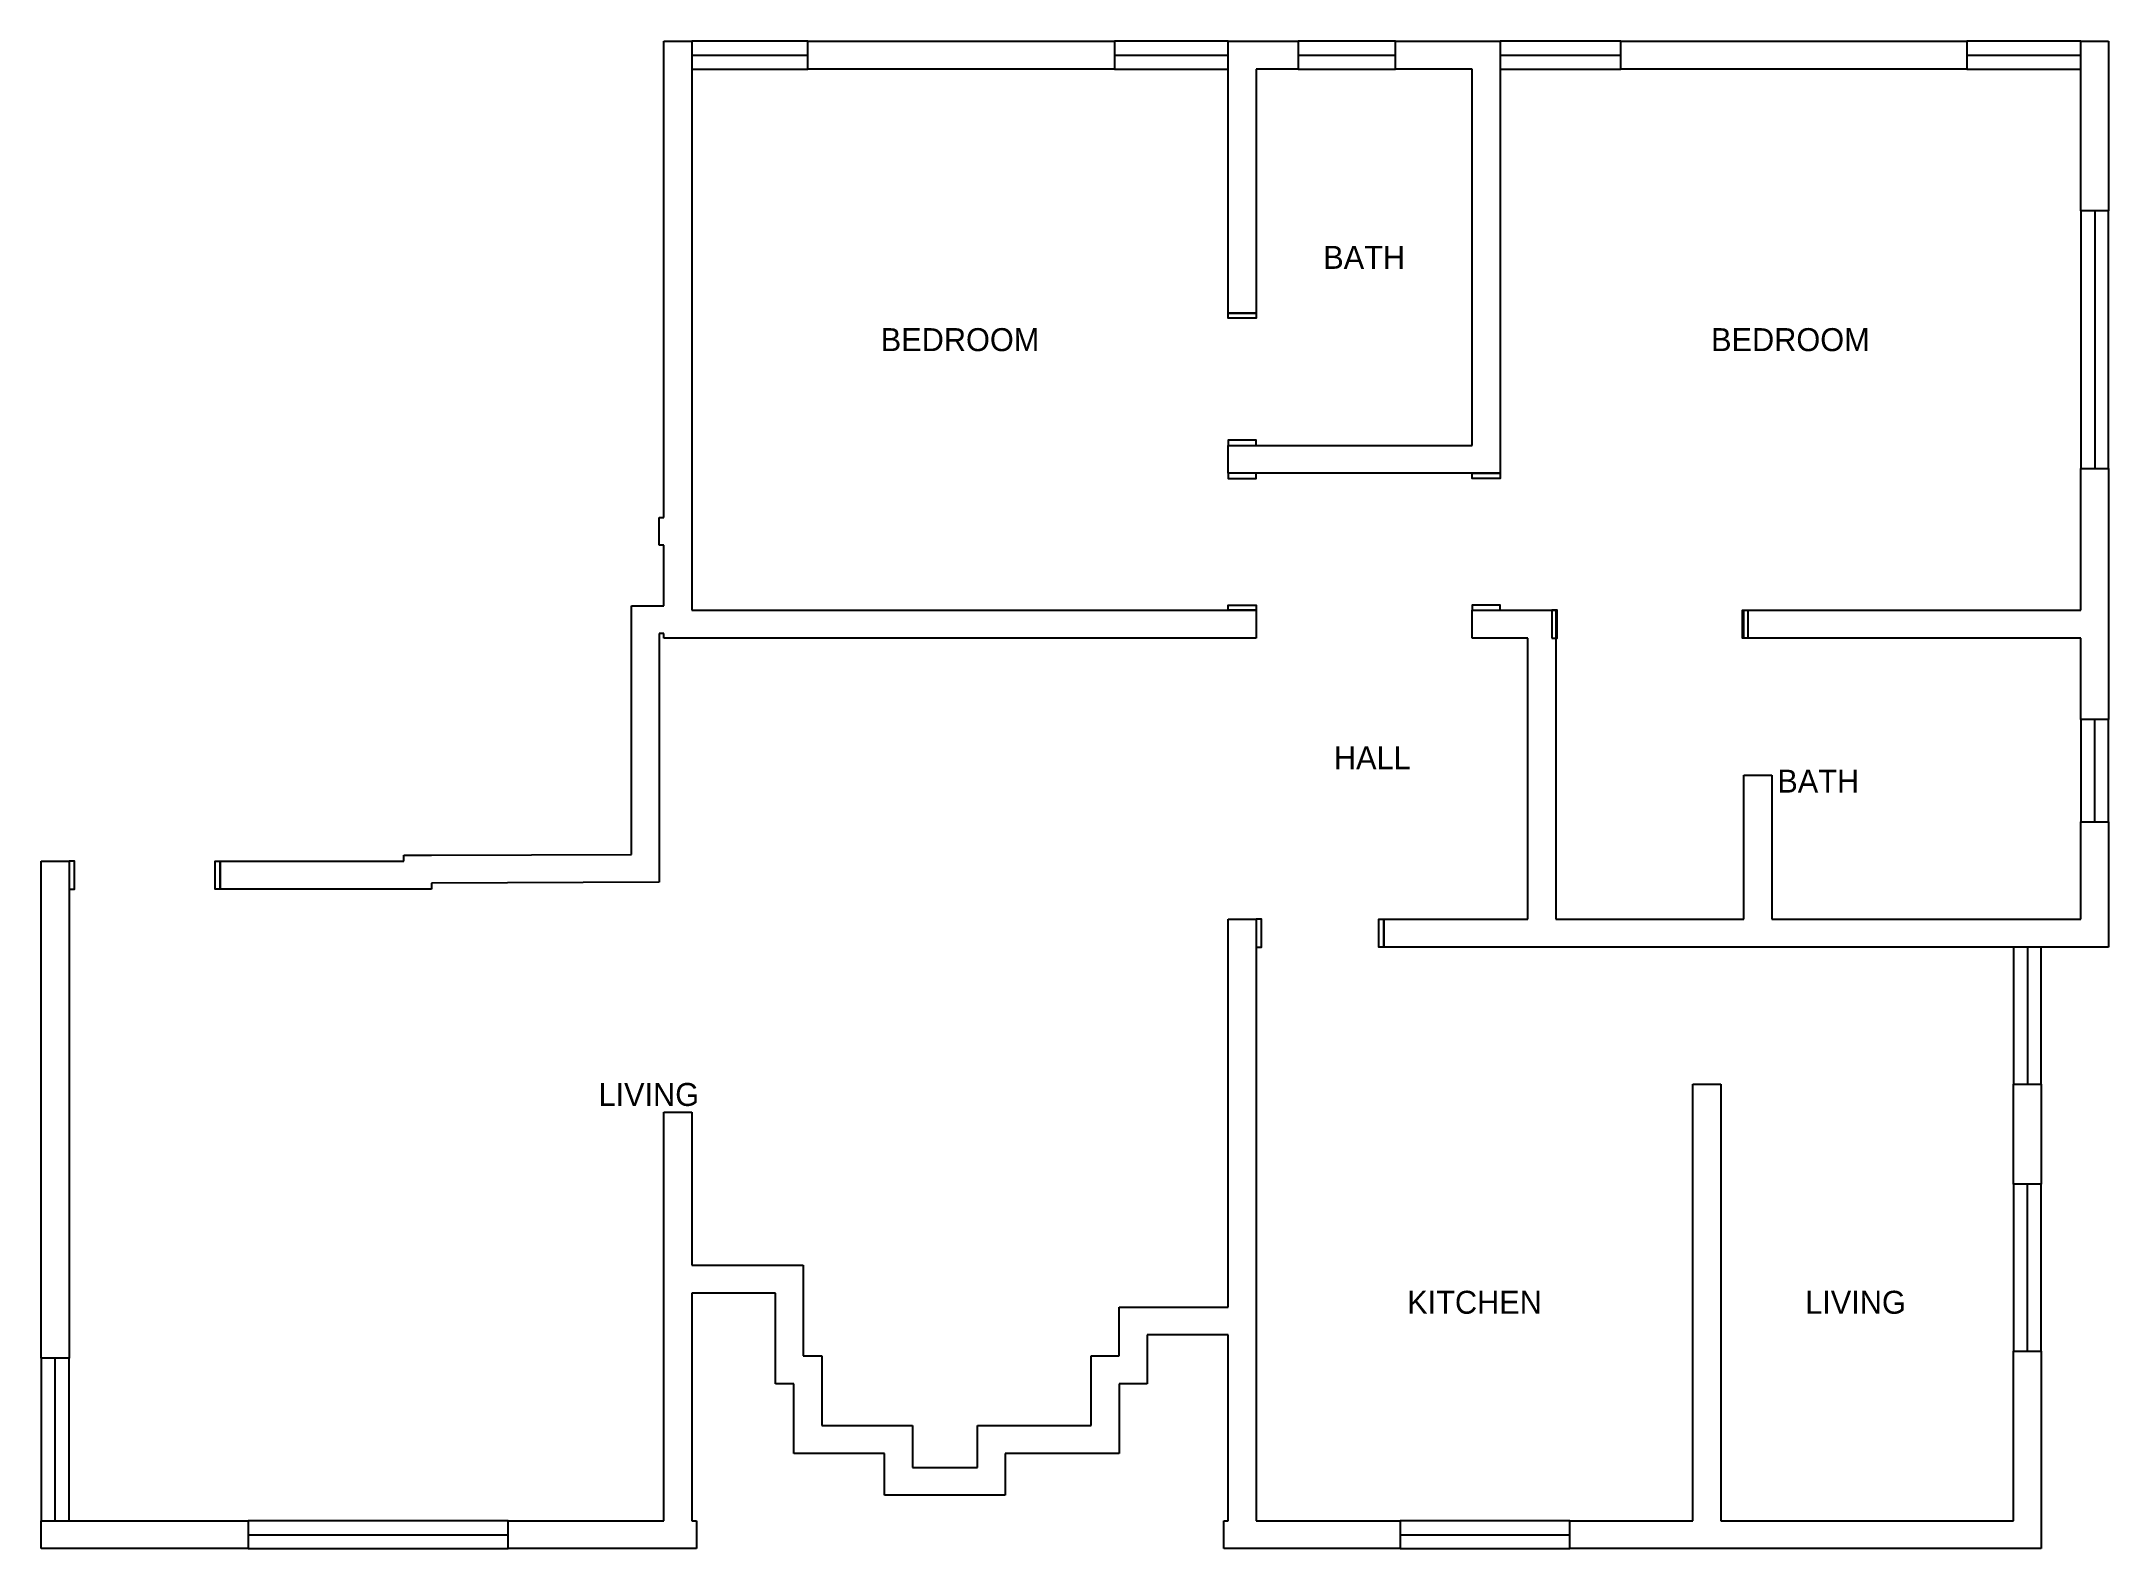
# Model space of a CAD drawing. Header units: centimetres. Extents: x 119978 to 121959, y -29754 to -28309.
import ezdxf

# ---------------------------------------------------------------- set-up
doc = ezdxf.new("R2010")
doc.units = ezdxf.units.CM
for name, color, linetype in [('DOORS', 7, 'Continuous'), ('TEXT', 7, 'Continuous'), ('WALLS', 7, 'Continuous'), ('WINDOWS', 7, 'Continuous')]:
    doc.layers.add(name, color=color, linetype=linetype)

msp = doc.modelspace()

# ---------------------------------------------------------------- linework, layer by layer
at = {"layer": 'DOORS'}
for points in [[(121142, -28569.7), (121142, -28574.7), (121115.3, -28574.7), (121115.3, -28569.7)], [(121142, -28696.6), (121142, -28691.6), (121115.3, -28691.6), (121115.3, -28696.6)], [(121115.3, -28723.3), (121115.3, -28728.3), (121142, -28728.3), (121142, -28723.3)], [(121375.8, -28723.3), (121375.8, -28728.3), (121349.1, -28728.3), (121349.1, -28723.3)], [(121115.3, -28854.6), (121115.3, -28849.6), (121142, -28849.6), (121142, -28854.6)], [(121375.8, -28854.6), (121375.8, -28849.6), (121349.1, -28849.6), (121349.1, -28854.6)], [(121425.5, -28881.4), (121430.5, -28881.4), (121430.5, -28854.6), (121425.5, -28854.6)], [(121613.2, -28881.4), (121608.2, -28881.4), (121608.2, -28854.6), (121613.2, -28854.6)], [(120004.5, -29121.8), (120009.5, -29121.8), (120009.5, -29095.1), (120004.5, -29095.1)], [(120149.2, -29121.8), (120144.2, -29121.8), (120144.2, -29095.1), (120149.2, -29095.1)], [(121142, -29177.4), (121147, -29177.4), (121147, -29150.7), (121142, -29150.7)], [(121264.5, -29177.4), (121259.5, -29177.4), (121259.5, -29150.7), (121264.5, -29150.7)]]:
    msp.add_lwpolyline(points, close=True, dxfattribs=at)
at = {"layer": 'WALLS'}
for p, q in [((120574.3, -28765.6), (120574.3, -28309.2)), ((120574.3, -28309.2), (120601.1, -28309.2)), ((120601.1, -28309.2), (120601.1, -28854.6)), ((120712.4, -28335.9), (120712.4, -28309.2)), ((120712.4, -28309.2), (121006.2, -28309.2)), ((121006.2, -28309.2), (121006.2, -28335.9)), ((121115.3, -28569.7), (121115.3, -28309.2)), ((121115.3, -28309.2), (121182.1, -28309.2)), ((121182.1, -28309.2), (121182.1, -28335.9)), ((121275.6, -28335.9), (121275.6, -28309.2)), ((121275.6, -28309.2), (121375.8, -28309.2)), ((121375.8, -28309.2), (121375.8, -28723.3)), ((121491.5, -28335.9), (121491.5, -28309.2)), ((121491.5, -28309.2), (121823.2, -28309.2)), ((121823.2, -28309.2), (121823.2, -28335.9)), ((121932.3, -28471.7), (121932.3, -28309.2)), ((121932.3, -28309.2), (121959, -28309.2)), ((121959, -28309.2), (121959, -28471.7)), ((121006.2, -28335.9), (120712.4, -28335.9)), ((121182.1, -28335.9), (121142, -28335.9)), ((121142, -28335.9), (121142, -28569.7)), ((121349.1, -28335.9), (121275.6, -28335.9)), ((121349.1, -28696.6), (121349.1, -28335.9)), ((121823.2, -28335.9), (121491.5, -28335.9)), ((121959, -28471.7), (121932.3, -28471.7)), ((121142, -28569.7), (121115.3, -28569.7)), ((121115.3, -28723.3), (121115.3, -28696.6)), ((121115.3, -28696.6), (121349.1, -28696.6)), ((121375.8, -28723.3), (121115.3, -28723.3)), ((121932.3, -28854.6), (121932.3, -28718.8)), ((121932.3, -28718.8), (121959, -28718.8)), ((121959, -28718.8), (121959, -28959.3)), ((120569.9, -28792.3), (120569.9, -28765.6)), ((120569.9, -28765.6), (120574.3, -28765.6)), ((120574.3, -28792.3), (120569.9, -28792.3)), ((120574.3, -28850.2), (120574.3, -28792.3)), ((120543.2, -29088.5), (120543.2, -28850.2)), ((120543.2, -28850.2), (120574.3, -28850.2)), ((120601.1, -28854.6), (121142, -28854.6)), ((121142, -28854.6), (121142, -28881.4)), ((121349.1, -28881.4), (121349.1, -28854.6)), ((121349.1, -28854.6), (121429.2, -28854.6)), ((121429.2, -28854.6), (121429.2, -29150.7)), ((121609.5, -28881.4), (121609.5, -28854.6)), ((121609.5, -28854.6), (121932.3, -28854.6)), ((120574.3, -28876.9), (120569.9, -28876.9)), ((120569.9, -28876.9), (120569.9, -29115.1)), ((120574.3, -28881.4), (120574.3, -28876.9)), ((121142, -28881.4), (120574.3, -28881.4)), ((121402.5, -28881.4), (121349.1, -28881.4)), ((121402.5, -29150.7), (121402.5, -28881.4)), ((121932.3, -28881.4), (121609.5, -28881.4)), ((121932.3, -28959.3), (121932.3, -28881.4)), ((121959, -28959.3), (121932.3, -28959.3)), ((121609.5, -29150.7), (121609.5, -29012.7)), ((121609.5, -29012.7), (121636.2, -29012.7)), ((121636.2, -29012.7), (121636.2, -29150.7)), ((121932.3, -29150.7), (121932.3, -29057.2)), ((121932.3, -29057.2), (121959, -29057.2)), ((121959, -29057.2), (121959, -29177.4)), ((119977.7, -29571.5), (119977.7, -29095.1)), ((119977.7, -29095.1), (120004.5, -29095.1)), ((120004.5, -29095.1), (120004.5, -29571.5)), ((120149.2, -29121.8), (120149.2, -29095.1)), ((120149.2, -29095.1), (120325, -29095.1)), ((120325, -29089.4), (120351.7, -29089.3)), ((120325, -29095.1), (120325, -29089.4)), ((120351.7, -29089.3), (120543.2, -29088.5)), ((120351.7, -29121.8), (120149.2, -29121.8)), ((120569.9, -29115.1), (120351.7, -29116)), ((120351.7, -29116), (120351.7, -29121.8)), ((121115.3, -29522.5), (121115.3, -29150.7)), ((121115.3, -29150.7), (121142, -29150.7)), ((121142, -29150.7), (121142, -29727.3)), ((121264.5, -29177.4), (121264.5, -29150.7)), ((121264.5, -29150.7), (121402.5, -29150.7)), ((121429.2, -29150.7), (121609.5, -29150.7)), ((121636.2, -29150.7), (121932.3, -29150.7)), ((121959, -29177.4), (121264.5, -29177.4)), ((121560.5, -29727.3), (121560.5, -29308.8)), ((121560.5, -29308.8), (121587.3, -29308.8)), ((121587.3, -29308.8), (121587.3, -29727.3)), ((121867.7, -29404.5), (121867.7, -29308.8)), ((121867.7, -29308.8), (121894.5, -29308.8)), ((121894.5, -29308.8), (121894.5, -29404.5)), ((120574.3, -29727.3), (120574.3, -29335.5)), ((120574.3, -29335.5), (120601.1, -29335.5)), ((120601.1, -29335.5), (120601.1, -29482.4)), ((121894.5, -29404.5), (121867.7, -29404.5)), ((120601.1, -29482.4), (120707.9, -29482.4)), ((120707.9, -29482.4), (120707.9, -29569.2)), ((120681.2, -29509.1), (120601.1, -29509.1)), ((120601.1, -29509.1), (120601.1, -29727.3)), ((120681.2, -29596), (120681.2, -29509.1)), ((121010.7, -29569.2), (121010.7, -29522.5)), ((121010.7, -29522.5), (121115.3, -29522.5)), ((121115.3, -29549.2), (121037.4, -29549.2)), ((121037.4, -29549.2), (121037.4, -29596)), ((121115.3, -29727.3), (121115.3, -29549.2)), ((120004.5, -29571.5), (119977.7, -29571.5)), ((120707.9, -29569.2), (120725.7, -29569.2)), ((120725.7, -29569.2), (120725.7, -29636)), ((120984, -29636), (120984, -29569.2)), ((120984, -29569.2), (121010.7, -29569.2)), ((121867.7, -29727.3), (121867.7, -29564.8)), ((121867.7, -29564.8), (121894.5, -29564.8)), ((121894.5, -29564.8), (121894.5, -29754)), ((120699, -29596), (120681.2, -29596)), ((120699, -29662.7), (120699, -29596)), ((121037.4, -29596), (121010.7, -29596)), ((121010.7, -29596), (121010.7, -29662.7)), ((120725.7, -29636), (120812.5, -29636)), ((120812.5, -29636), (120812.5, -29676.1)), ((120874.9, -29676.1), (120874.9, -29636)), ((120874.9, -29636), (120984, -29636)), ((120785.8, -29662.7), (120699, -29662.7)), ((120785.8, -29702.8), (120785.8, -29662.7)), ((120812.5, -29676.1), (120874.9, -29676.1)), ((121010.7, -29662.7), (120901.6, -29662.7)), ((120901.6, -29662.7), (120901.6, -29702.8)), ((120901.6, -29702.8), (120785.8, -29702.8)), ((119977.7, -29754), (119977.7, -29727.3)), ((119977.7, -29727.3), (120175.9, -29727.3)), ((120175.9, -29727.3), (120175.9, -29754)), ((120425.2, -29754), (120425.2, -29727.3)), ((120425.2, -29727.3), (120574.3, -29727.3)), ((120601.1, -29727.3), (120605.5, -29727.3)), ((120605.5, -29727.3), (120605.5, -29754)), ((121110.9, -29754), (121110.9, -29727.3)), ((121110.9, -29727.3), (121115.3, -29727.3)), ((121142, -29727.3), (121280, -29727.3)), ((121280, -29727.3), (121280, -29754)), ((121442.6, -29754), (121442.6, -29727.3)), ((121442.6, -29727.3), (121560.5, -29727.3)), ((121587.3, -29727.3), (121867.7, -29727.3)), ((120175.9, -29754), (119977.7, -29754)), ((120605.5, -29754), (120425.2, -29754)), ((121280, -29754), (121110.9, -29754)), ((121894.5, -29754), (121442.6, -29754))]:
    msp.add_line(p, q, dxfattribs=at)
at = {"layer": 'WINDOWS'}
for p, q in [((120601.1, -28322.6), (120712.4, -28322.6)), ((121006.2, -28322.6), (121115.3, -28322.6)), ((121182.1, -28322.6), (121275.6, -28322.6)), ((121375.8, -28322.6), (121491.5, -28322.6)), ((121823.2, -28322.6), (121932.3, -28322.6)), ((121945.7, -28471.7), (121945.7, -28718.8)), ((121945.7, -29057.2), (121945.7, -28959.3)), ((121881.1, -29177.4), (121881.1, -29308.8)), ((121881.1, -29564.8), (121881.1, -29404.5)), ((119991.1, -29727.3), (119991.1, -29571.5)), ((120175.9, -29740.7), (120425.2, -29740.7)), ((121280, -29740.7), (121442.6, -29740.7))]:
    msp.add_line(p, q, dxfattribs=at)
for points in [[(120601.1, -28335.9), (120712.4, -28335.9), (120712.4, -28309.2), (120601.1, -28309.2)], [(121006.2, -28335.9), (121115.3, -28335.9), (121115.3, -28309.2), (121006.2, -28309.2)], [(121182.1, -28335.9), (121275.6, -28335.9), (121275.6, -28309.2), (121182.1, -28309.2)], [(121375.8, -28335.9), (121491.5, -28335.9), (121491.5, -28309.2), (121375.8, -28309.2)], [(121823.2, -28335.9), (121932.3, -28335.9), (121932.3, -28309.2), (121823.2, -28309.2)], [(121932.3, -28471.7), (121932.3, -28718.8), (121959, -28718.8), (121959, -28471.7)], [(121959, -29057.2), (121959, -28959.3), (121932.3, -28959.3), (121932.3, -29057.2)], [(121867.7, -29177.4), (121867.7, -29308.8), (121894.5, -29308.8), (121894.5, -29177.4)], [(121894.5, -29564.8), (121894.5, -29404.5), (121867.7, -29404.5), (121867.7, -29564.8)], [(120004.5, -29727.3), (120004.5, -29571.5), (119977.7, -29571.5), (119977.7, -29727.3)], [(120175.9, -29754), (120425.2, -29754), (120425.2, -29727.3), (120175.9, -29727.3)], [(121280, -29754), (121442.6, -29754), (121442.6, -29727.3), (121280, -29727.3)]]:
    msp.add_lwpolyline(points, close=True, dxfattribs=at)

# ---------------------------------------------------------------- texts
at = {"layer": 'TEXT', "char_height": 22, "attachment_point": 5}
for s, insert in [('BATH', (121245.5, -28516.3)), ('BEDROOM', (120858.2, -28595.3)), ('BEDROOM', (121654, -28595.3)), ('HALL', (121253.3, -28996)), ('BATH', (121680.7, -29018.3)), ('LIVING', (120559.9, -29318.8)), ('KITCHEN', (121351.3, -29518)), ('LIVING', (121716.4, -29518))]:
    msp.add_mtext(s, dxfattribs=dict(at, insert=insert))

doc.saveas('drawing.dxf')
